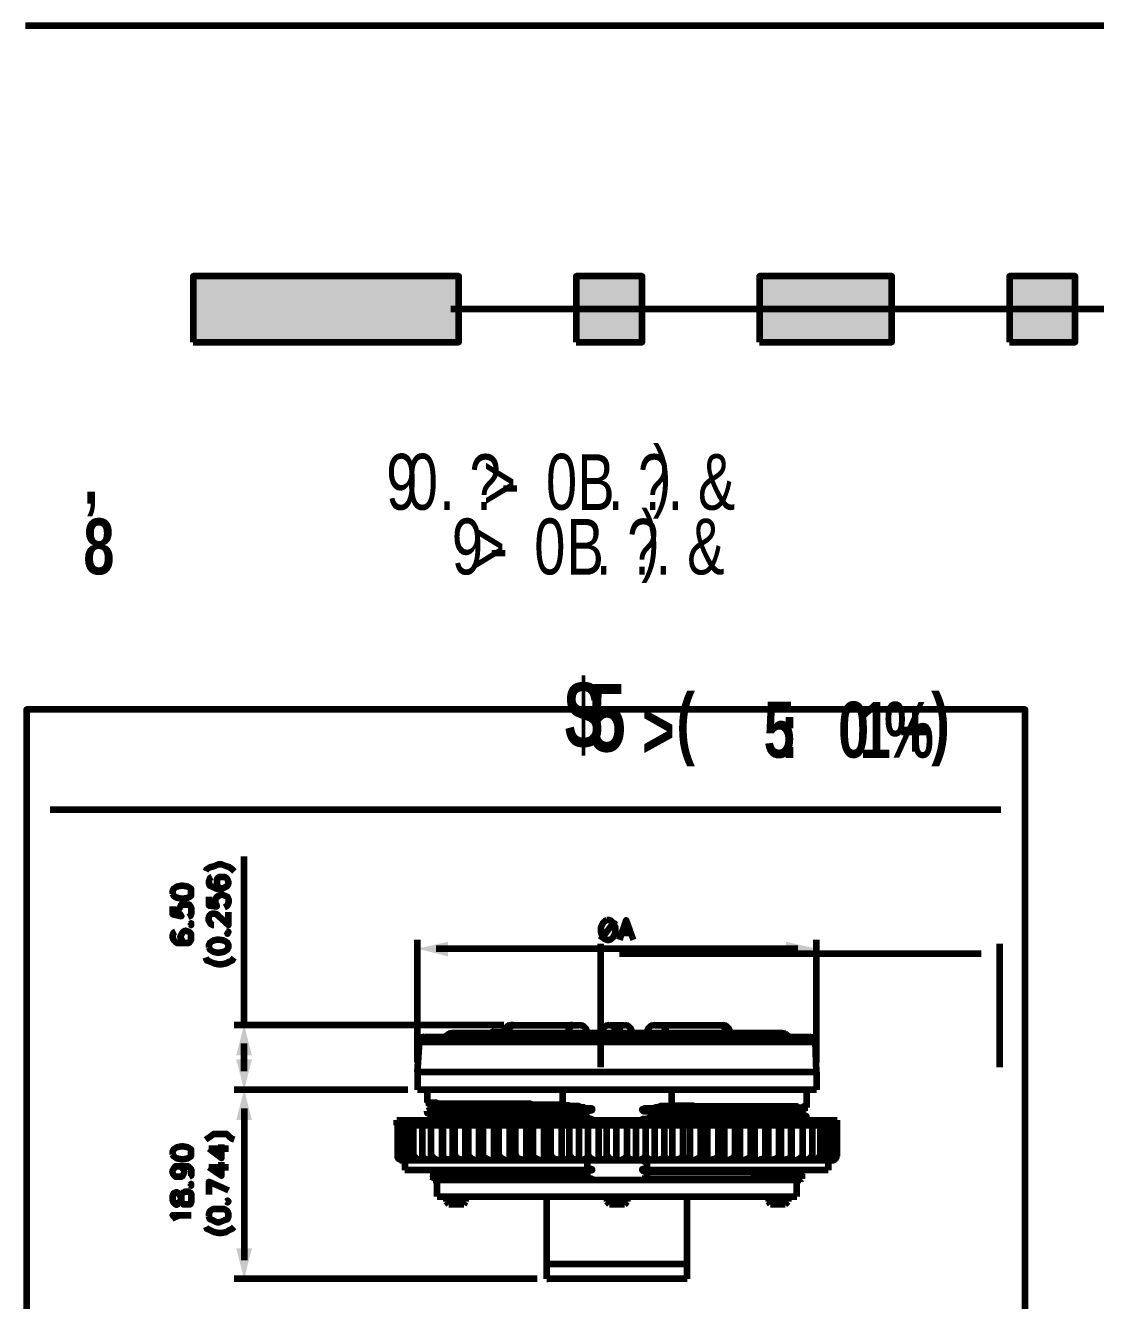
# Model space of a CAD drawing. Header units: inches. Extents: x 19 to 378, y -1 to 556.
# Drawn here: x 18.9 to 140.2, y 345.5 to 490.1 of the extents above; entities that cross this region are included whole.
import ezdxf

# ---------------------------------------------------------------- set-up
doc = ezdxf.new("R2010")
doc.units = ezdxf.units.IN
for name, color, linetype, lineweight in [('H', 7, 'CONTINUOUS', 100), ('P', 250, 'CONTINUOUS', 100), ('Text', 250, 'CONTINUOUS', 100)]:
    doc.layers.add(name, color=color, linetype=linetype, lineweight=lineweight)
doc.styles.get("Standard").update_dxf_attribs({"font": 'txt', "width": 0.75})

msp = doc.modelspace()

# ---------------------------------------------------------------- hatches: boundary and pattern name
at = {"layer": 'H', "linetype": 'CONTINUOUS'}
for points in [[(37.89, 454.22), (68, 454.22), (68, 461.67), (37.89, 461.67)], [(81.33, 454.22), (88.78, 454.22), (88.78, 461.67), (81.33, 461.67)], [(102.11, 454.22), (117.11, 454.22), (117.11, 461.67), (102.11, 461.67)], [(130.44, 454.22), (137.89, 454.22), (137.89, 461.67), (130.44, 461.67)], [(66.78, 384.56), (66.78, 386.22), (63.33, 385.44)], [(105.11, 386.22), (105.11, 384.56), (108.56, 385.44)], [(42.78, 373.33), (44.56, 373.33), (43.67, 376.78)], [(44.56, 372.89), (42.78, 372.89), (43.67, 369.44)], [(42.78, 366), (44.56, 366), (43.67, 369.44)], [(44.56, 351.44), (42.78, 351.44), (43.67, 348)]]:
    msp.add_hatch(color=0, dxfattribs=at).paths.add_polyline_path(points)

# ---------------------------------------------------------------- linework, layer by layer
at = {"layer": 'P', "color": 0, "linetype": 'CONTINUOUS'}
for points in [[(18.89, 490.11), (378, 490.11)], [(37.89, 454.22), (68, 454.22), (68, 461.67), (37.89, 461.67), (37.89, 454.22)], [(81.33, 454.22), (88.78, 454.22), (88.78, 461.67), (81.33, 461.67), (81.33, 454.22)], [(102.11, 454.22), (117.11, 454.22), (117.11, 461.67), (102.11, 461.67), (102.11, 454.22)], [(130.44, 454.22), (137.89, 454.22), (137.89, 461.67), (130.44, 461.67), (130.44, 454.22)], [(67.11, 458), (256.22, 458)], [(19, 244.44), (132.22, 244.44), (132.22, 412.56), (19, 412.56), (19, 244.44)], [(21.67, 401.22), (129.44, 401.22)], [(39.33, 394.22), (39.44, 394.44), (39.78, 394.67), (40.22, 394.78), (40.78, 395), (41.11, 395), (41.67, 394.78), (42, 394.67), (42.33, 394.44), (42.56, 394.22)], [(43.67, 376.78), (43.67, 395.89)], [(40, 393.56), (39.78, 393.44), (39.67, 393.11), (39.67, 392.89), (39.78, 392.56), (40.11, 392.44), (40.56, 392.22), (41.11, 392.22), (41.56, 392.44), (41.78, 392.56), (41.89, 392.89), (41.89, 393), (41.78, 393.33), (41.56, 393.56), (41.22, 393.56), (41.11, 393.56), (40.78, 393.56), (40.56, 393.33), (40.56, 393), (40.56, 392.89), (40.56, 392.56), (40.78, 392.44), (41.11, 392.22)], [(35.56, 391.67), (35.67, 391.44), (36, 391.22), (36.56, 391.11), (36.78, 391.11), (37.33, 391.22), (37.67, 391.44), (37.67, 391.67), (37.67, 391.89), (37.67, 392.22), (37.33, 392.44), (36.78, 392.56), (36.56, 392.56), (36, 392.44), (35.67, 392.22), (35.56, 391.89), (35.56, 391.67)], [(35.56, 390.22), (35.56, 389.33), (36.56, 389.11), (36.44, 389.33), (36.22, 389.56), (36.22, 389.89), (36.44, 390.11), (36.56, 390.44), (36.89, 390.44), (37.11, 390.44), (37.44, 390.44), (37.67, 390.11), (37.67, 389.89), (37.67, 389.56), (37.67, 389.33), (37.56, 389.11), (37.33, 389)], [(39.67, 391.33), (39.67, 390.33), (40.56, 390.22), (40.56, 390.33), (40.44, 390.67), (40.44, 391), (40.56, 391.33), (40.78, 391.44), (41.11, 391.56), (41.22, 391.56), (41.56, 391.44), (41.78, 391.33), (41.89, 391), (41.89, 390.67), (41.78, 390.33), (41.67, 390.22), (41.44, 390.11)], [(40.22, 388.11), (40.11, 388.11), (39.89, 388.22), (39.78, 388.44), (39.67, 388.56), (39.67, 389), (39.78, 389.22), (39.89, 389.33), (40.11, 389.44), (40.33, 389.44), (40.56, 389.33), (40.78, 389.11), (41.89, 388.11), (41.89, 389.56)], [(35.89, 387.33), (35.67, 387.22), (35.56, 386.89), (35.56, 386.78), (35.67, 386.44), (36, 386.11), (36.56, 386.11), (37, 386.11), (37.44, 386.11), (37.67, 386.44), (37.67, 386.78), (37.67, 386.78), (37.67, 387.11), (37.44, 387.33), (37.11, 387.44), (37, 387.44), (36.78, 387.33), (36.56, 387.11), (36.44, 386.78), (36.44, 386.78), (36.56, 386.44), (36.78, 386.11), (37, 386.11)], [(37.56, 388.22), (37.67, 388.11), (37.67, 388.22), (37.67, 388.33), (37.56, 388.22)], [(84.78, 388.67), (84.56, 388.56), (84.33, 388.33), (84.22, 388.11), (84.11, 387.89), (84.11, 387.33), (84.22, 387), (84.33, 386.78), (84.56, 386.56), (84.78, 386.44), (85.11, 386.44), (85.33, 386.56), (85.56, 386.78), (85.67, 387), (85.78, 387.33), (85.78, 387.89), (85.67, 388.11), (85.56, 388.33), (85.33, 388.56), (85.11, 388.67), (84.78, 388.67)], [(84.11, 386.44), (85.78, 388.67)], [(86.22, 386.44), (87, 388.67), (87.78, 386.44)], [(39.67, 385.56), (39.78, 385.33), (40.11, 385.11), (40.56, 385), (40.89, 385), (41.44, 385.11), (41.78, 385.33), (41.89, 385.56), (41.89, 385.89), (41.78, 386.11), (41.44, 386.33), (40.89, 386.44), (40.56, 386.44), (40.11, 386.33), (39.78, 386.11), (39.67, 385.89), (39.67, 385.56)], [(41.67, 387.33), (41.78, 387.11), (41.89, 387.33), (41.78, 387.33), (41.67, 387.33)], [(63.33, 372.56), (63.33, 386.44)], [(84.11, 372), (84.11, 386)], [(86.44, 387.22), (87.44, 387.22)], [(108.56, 372.56), (108.56, 386.44)], [(129.33, 372), (129.33, 386)], [(65.44, 385.44), (106.44, 385.44)], [(86.22, 384.89), (127.22, 384.89)], [(108.56, 385.44), (108.67, 385.44)], [(39.33, 384.44), (39.44, 384.11), (39.78, 384), (40.22, 383.78), (40.78, 383.67), (41.11, 383.67), (41.67, 383.78), (42, 384), (42.33, 384.11), (42.56, 384.44)], [(73.11, 376.78), (42.56, 376.78)], [(43.67, 376.78), (43.67, 376.78)], [(67.44, 375.89), (66.89, 375.78), (66.44, 375.44)], [(67.44, 375.89), (104.44, 375.89)], [(71.78, 376), (71.67, 375.89), (71.67, 375.89)], [(71.78, 376), (73.11, 376)], [(71.89, 376), (71.78, 376), (71.78, 375.89)], [(71.78, 375.89), (71.89, 375.89)], [(71.78, 375.89), (71.78, 375.89)], [(73.89, 376.78), (73.56, 376.67), (73.22, 376.33), (73.11, 375.89)], [(73.11, 375.89), (73.11, 375.89)], [(73.11, 375.89), (82.56, 375.89)], [(73.78, 376.44), (73.78, 376.44), (73.67, 376.44), (73.67, 376.11), (73.67, 376.11), (73.67, 375.89)], [(73.67, 375.89), (73.67, 375.89)], [(74.22, 376.78), (74, 376.78), (74, 376.78), (73.89, 376.78), (73.89, 376.67), (73.89, 376.67), (73.89, 376.56), (73.78, 376.56), (73.78, 376.44)], [(73.78, 376.44), (73.89, 376.44)], [(73.89, 376.78), (81.67, 376.78)], [(74.22, 376.78), (74.22, 376.78)], [(80.89, 376.78), (80.78, 376.78), (80.78, 376.78), (80.67, 376.78), (80.67, 376.67), (80.56, 376.67), (80.56, 376.44), (80.56, 376.44), (80.56, 376.33), (80.44, 376.33), (80.44, 376)], [(80.44, 376), (80.56, 376)], [(80.44, 376), (80.44, 375.89)], [(80.44, 375.89), (80.44, 375.89)], [(82.56, 375.89), (82.44, 376.33), (82.11, 376.67), (81.67, 376.78)], [(82.56, 375.89), (82.56, 375.89)], [(85.11, 376.78), (84.67, 376.67), (84.33, 376.33), (84.22, 375.89)], [(84.22, 375.89), (84.22, 375.89)], [(84.22, 375.89), (87.67, 375.89)], [(85.11, 376.78), (86.78, 376.78)], [(85.67, 376.78), (85.67, 375.89)], [(86.22, 376.78), (86.22, 375.89)], [(87.67, 375.89), (87.56, 376.33), (87.22, 376.67), (86.78, 376.78)], [(87.67, 375.89), (87.67, 375.89)], [(90.22, 376.78), (89.78, 376.67), (89.44, 376.33), (89.33, 375.89)], [(89.33, 375.89), (89.33, 375.89)], [(89.33, 375.89), (98.78, 375.89)], [(90.22, 376.78), (97.89, 376.78)], [(91, 376.78), (91.11, 376.78), (91.11, 376.78), (91.22, 376.78), (91.22, 376.67), (91.33, 376.67), (91.33, 376.56), (91.33, 376.56), (91.33, 376.44), (91.44, 376.33), (91.44, 376)], [(91.44, 376), (91.56, 376)], [(91.44, 376), (91.44, 375.89)], [(91.44, 375.89), (91.44, 375.89)], [(97.67, 376.78), (97.89, 376.78), (97.89, 376.78), (97.89, 376.78), (97.89, 376.67), (98, 376.67), (98, 376.56), (98.11, 376.56), (98.11, 376.44)], [(98.78, 375.89), (98.67, 376.33), (98.33, 376.67), (97.89, 376.78)], [(98.11, 376.44), (98.22, 376.44)], [(98.11, 376.44), (98.11, 376.44), (98.22, 376.44), (98.22, 376.11), (98.22, 376.11), (98.22, 375.89)], [(98.22, 375.89), (98.22, 375.89)], [(98.78, 375.89), (98.78, 375.89)], [(105.44, 375.44), (105, 375.78), (104.44, 375.89)], [(43.67, 371.56), (43.67, 374.67)], [(63.33, 371.44), (63.56, 374.89)], [(64.11, 375.44), (63.67, 375.33), (63.56, 374.89)], [(63.56, 374.89), (108.44, 374.89)], [(64.11, 375.44), (107.78, 375.44)], [(108.44, 374.89), (108.22, 375.33), (107.78, 375.44)], [(108.56, 371.44), (108.44, 374.89)], [(63.33, 371.44), (63.33, 369.44)], [(108.56, 371.44), (63.33, 371.44)], [(63.33, 371.44), (63.33, 371.44)], [(108.56, 371.44), (108.56, 369.44)], [(108.56, 371.44), (108.67, 371.44)], [(62.22, 369.44), (42.56, 369.44)], [(62.22, 369.44), (42.56, 369.44)], [(108.56, 369.44), (63.33, 369.44)], [(63.33, 369.44), (63.33, 369.44)], [(63.33, 369.44), (63.33, 369.44)], [(64.44, 369.44), (64.44, 368)], [(79.78, 369.44), (79.78, 367.78)], [(92.11, 369.44), (92.11, 367.67)], [(107.44, 369.44), (107.44, 367.44)], [(43.67, 367.33), (43.67, 350.11)], [(64.44, 368), (64.56, 368)], [(64.44, 368), (65, 367.67), (65.11, 367.56), (65.11, 367.56), (65.11, 367.56), (65.11, 367.44), (65.11, 367.33), (65.11, 367.33), (65, 367.33)], [(64.44, 368), (64.56, 368), (64.56, 367.89), (64.78, 367.89), (64.78, 368), (65.44, 368), (65.44, 367.89), (68.56, 367.89), (68.67, 367.89), (73.89, 367.89)], [(65, 367.33), (64.44, 367)], [(65, 367.67), (65.11, 367.67), (65.11, 367.56), (67.89, 367.56), (67.89, 367.56), (71.33, 367.56)], [(65, 367.33), (65, 367.22), (65.11, 367.22), (65.22, 367.33), (65.67, 367.33), (65.67, 367.22), (68.22, 367.22), (68.22, 367.11), (74.78, 367.11), (74.89, 367)], [(71.33, 367.56), (74.11, 367.56), (74.11, 367.44), (74.56, 367.44)], [(73.89, 367.89), (73.89, 367.89)], [(73.89, 367.89), (76.11, 367.89), (76.11, 367.78), (79.78, 367.78)], [(74.56, 367.44), (74.56, 367.44)], [(74.56, 367.44), (81.33, 367.44)], [(82.33, 367.44), (81.67, 367.44), (81.67, 367.56), (81.11, 367.56), (81.11, 367.56), (80.56, 367.56), (80.56, 367.67), (80, 367.67), (80, 367.78), (79.78, 367.78)], [(81.33, 367.44), (82.33, 367.44)], [(82.56, 367.33), (82.33, 367.33), (82.33, 367.44)], [(82.78, 367.33), (82.78, 367.33), (82.56, 367.33)], [(82.56, 367.33), (82.56, 367.33)], [(83, 367.11), (83.11, 367.11), (83.11, 367.33), (82.78, 367.33)], [(82.78, 367.33), (82.89, 367.33)], [(88.89, 367.22), (88.78, 367.22), (88.78, 367.11), (88.89, 367.11), (88.89, 367), (89.11, 367)], [(89.22, 367.33), (89, 367.33), (89, 367.22), (88.89, 367.22)], [(88.89, 367.22), (89, 367.22)], [(89.56, 367.33), (89.33, 367.33), (89.33, 367.33), (89.22, 367.33)], [(89.22, 367.33), (89.33, 367.33)], [(92.11, 367.67), (92, 367.67), (91.89, 367.56), (91.44, 367.56), (91.44, 367.56), (90.78, 367.56), (90.78, 367.44), (90.22, 367.44), (90.22, 367.33), (89.56, 367.33)], [(89.56, 367.33), (91.89, 367.33), (91.89, 367.33), (99.44, 367.33)], [(92.11, 367.67), (94.56, 367.67), (94.56, 367.56), (98.22, 367.56)], [(98.22, 367.56), (98.33, 367.56)], [(98.22, 367.56), (102.22, 367.56), (102.22, 367.56), (105, 367.56)], [(99.44, 367.33), (99.56, 367.33)], [(99.44, 367.33), (99.89, 367.33), (99.89, 367.22), (105.78, 367.22), (105.78, 367.11), (106.89, 367.11)], [(105, 367.56), (105.11, 367.56)], [(105, 367.56), (106.33, 367.56), (106.33, 367.44), (107.11, 367.44), (107.11, 367.56), (107.33, 367.56), (107.44, 367.44)], [(106.89, 367.11), (107.44, 367.44)], [(107.44, 367.44), (107.56, 367.44)], [(61, 365.44), (61, 366)], [(61, 366), (110.89, 366)], [(64.44, 366.89), (64.44, 367)], [(64.56, 366.89), (64.44, 366.89), (64.44, 367)], [(64.44, 366.89), (64.56, 366.89)], [(64.44, 366.89), (64.56, 366.89)], [(64.44, 366.89), (65, 366.44)], [(64.44, 366.89), (64.44, 366.78), (64.89, 366.78), (65, 366.89), (65.33, 366.89), (65.33, 366.78), (68, 366.78), (68, 366.78), (73.89, 366.78)], [(69.67, 366.78), (65.89, 366.78), (65.89, 366.89), (64.67, 366.89), (64.67, 366.78), (64.56, 366.78), (64.56, 366.89)], [(64.56, 366.89), (64.56, 366.89)], [(65, 366.11), (64.78, 366)], [(65, 366.44), (65.11, 366.44), (65.11, 366.44), (65.11, 366.44), (65.11, 366.22), (65.11, 366.22), (65.11, 366.11), (65, 366.11)], [(65, 366.44), (67.11, 366.44), (67.22, 366.44), (72.78, 366.44), (72.78, 366.33), (75.67, 366.33)], [(65, 366.11), (65, 366.11), (67.67, 366.11), (67.67, 366), (68.67, 366)], [(68.67, 366), (68.78, 366)], [(68.67, 366), (69.11, 366)], [(79.78, 366.78), (72.33, 366.78), (72.33, 366.78), (69.67, 366.78)], [(73.89, 366.78), (73.89, 366.78)], [(73.89, 366.78), (74.56, 366.78), (74.56, 366.67), (79.78, 366.67)], [(74.89, 367), (75, 367)], [(74.89, 367), (82.33, 367)], [(75.67, 366.33), (81.11, 366.33), (81.11, 366.22), (82.33, 366.22)], [(79.78, 366.78), (80.22, 366.78), (80.22, 366.78), (80.78, 366.78), (80.78, 366.89), (81.44, 366.89), (81.44, 367), (82.22, 367), (82.22, 367), (82.33, 367)], [(79.78, 366.78), (79.78, 366.67)], [(82.33, 366.22), (82.22, 366.22), (82.22, 366.33), (81.56, 366.33), (81.56, 366.44), (81, 366.44), (81, 366.44), (80.44, 366.44), (80.44, 366.56), (79.89, 366.56), (79.89, 366.67), (79.78, 366.67)], [(82.33, 367), (82.67, 367)], [(82.56, 366.22), (82.33, 366.22)], [(82.89, 366.11), (82.78, 366.11), (82.78, 366.22), (82.56, 366.22)], [(82.56, 366.22), (82.67, 366.22)], [(82.67, 367), (82.78, 367), (82.78, 367.11), (83, 367.11)], [(82.67, 367), (82.78, 367)], [(83, 366), (83.11, 366), (83.11, 366.11), (83, 366.11), (83, 366.11), (82.89, 366.11)], [(82.89, 366.11), (83, 366.11)], [(83, 367.11), (83.11, 367.11)], [(88.89, 366.11), (88.78, 366.11), (88.78, 366)], [(89.22, 366.11), (89, 366.11), (89, 366.11), (88.89, 366.11)], [(88.89, 366.11), (89, 366.11)], [(89.11, 367), (89.11, 367)], [(89.11, 367), (89.22, 367), (89.22, 367), (89.44, 367)], [(89.56, 366.22), (89.44, 366.22), (89.44, 366.11), (89.22, 366.11)], [(89.22, 366.11), (89.33, 366.11)], [(89.44, 367), (89.56, 367)], [(89.44, 367), (89.56, 367)], [(89.56, 367), (89.78, 367), (89.89, 366.89), (90.44, 366.89), (90.56, 366.78), (91.11, 366.78), (91.11, 366.78), (91.56, 366.78), (91.56, 366.67), (92, 366.67), (92, 366.56), (92.11, 366.56)], [(89.56, 367), (92.67, 367), (92.67, 366.89), (100.22, 366.89)], [(92.11, 366.56), (92.11, 366.44), (91.56, 366.44), (91.56, 366.44), (91, 366.44), (91, 366.33), (90.22, 366.33), (90.22, 366.22), (89.56, 366.22)], [(89.56, 366.22), (90.22, 366.22), (90.33, 366.11), (98.56, 366.11), (98.67, 366.11), (101.33, 366.11)], [(92.11, 366.56), (92.22, 366.56)], [(92.11, 366.56), (92.89, 366.56), (92.89, 366.44), (100.89, 366.44), (101, 366.44), (102.22, 366.44)], [(98, 366.56), (92.11, 366.56)], [(107.44, 366.33), (107.44, 366.44), (106.78, 366.44), (106.78, 366.33), (106.78, 366.33), (106.78, 366.44), (106, 366.44), (105.89, 366.44), (105.33, 366.44), (105.33, 366.44), (104.56, 366.44), (104.56, 366.44), (98.89, 366.44), (98.78, 366.56), (98, 366.56)], [(98, 366.56), (98.11, 366.56)], [(100.22, 366.89), (100.44, 366.89), (100.56, 366.78), (105.78, 366.78), (105.78, 366.78), (106.89, 366.78)], [(101.33, 366.11), (101.44, 366.11)], [(101.33, 366.11), (104.56, 366.11), (104.67, 366), (105.78, 366)], [(102.22, 366.44), (106.22, 366.44), (106.22, 366.33), (107.11, 366.33), (107.22, 366.44), (107.33, 366.44), (107.33, 366.33), (107.44, 366.33)], [(107.44, 366.33), (106.89, 366.78), (106.78, 366.78), (106.78, 366.89), (106.78, 366.89), (106.78, 367), (106.78, 367), (106.89, 367), (106.89, 367.11)], [(107, 366), (107.44, 366.33)], [(107.44, 366.33), (107.56, 366.33)], [(107.44, 366.33), (107.56, 366.33)], [(107.44, 366.33), (107.56, 366.33)], [(107.44, 366.33), (107.56, 366.33)], [(110.89, 361.89), (110.89, 366)], [(39.33, 363.78), (39.44, 363.89), (39.78, 364.11), (40.22, 364.44), (40.78, 364.44), (41.11, 364.44), (41.67, 364.44), (42, 364.11), (42.33, 363.89), (42.56, 363.78)], [(61, 365.44), (110.89, 365.44)], [(61.11, 361.89), (61.11, 365.44)], [(61.22, 361.89), (61.22, 365.44)], [(61.67, 361.89), (61.67, 365.44)], [(62.22, 361.89), (62.22, 365.44)], [(62.89, 361.89), (62.89, 365.44)], [(63.89, 361.89), (63.89, 365.44)], [(64.89, 361.89), (64.89, 365.44)], [(66.11, 361.44), (66.11, 365.44)], [(66.22, 361.89), (66.22, 365.44)], [(67.33, 361.44), (67.33, 365.44)], [(67.56, 361.89), (67.56, 365.44)], [(68.78, 361.44), (68.78, 365.44)], [(69.11, 361.89), (69.11, 365.44)], [(70.33, 361.44), (70.33, 365.44)], [(70.78, 361.89), (70.78, 365.44)], [(72, 361.44), (72, 365.44)], [(72.56, 361.89), (72.56, 365.44)], [(73.78, 361.44), (73.78, 365.44)], [(74.44, 361.89), (74.44, 365.44)], [(75.67, 361.44), (75.67, 365.44)], [(76.44, 361.89), (76.44, 365.44)], [(77.67, 361.44), (77.67, 365.44)], [(78.44, 361.89), (78.44, 365.44)], [(79.67, 361.44), (79.67, 365.44)], [(80.56, 361.89), (80.56, 365.44)], [(81.67, 361.44), (81.67, 365.44)], [(82.67, 361.89), (82.67, 365.44)], [(83.89, 361.44), (83.89, 365.44)], [(84.78, 361.89), (84.78, 365.44)], [(85.89, 361.44), (85.89, 365.44)], [(87.11, 361.89), (87.11, 365.44)], [(88.11, 361.44), (88.11, 365.44)], [(89.22, 361.89), (89.22, 365.44)], [(90.22, 361.44), (90.22, 365.44)], [(91.33, 361.89), (91.33, 365.44)], [(92.22, 361.44), (92.22, 365.44)], [(93.44, 361.89), (93.44, 365.44)], [(94.22, 361.44), (94.22, 365.44)], [(95.44, 361.89), (95.44, 365.44)], [(96.22, 361.44), (96.22, 365.44)], [(97.44, 361.89), (97.44, 365.44)], [(98.11, 361.44), (98.11, 365.44)], [(99.33, 361.89), (99.33, 365.44)], [(99.89, 361.44), (99.89, 365.44)], [(101.11, 361.89), (101.11, 365.44)], [(101.56, 361.44), (101.56, 365.44)], [(102.78, 361.89), (102.78, 365.44)], [(103.11, 361.44), (103.11, 365.44)], [(104.33, 361.89), (104.33, 365.44)], [(104.56, 361.44), (104.56, 365.44)], [(105.67, 361.89), (105.67, 365.44)], [(105.78, 361.44), (105.78, 365.44)], [(107, 361.89), (107, 365.44)], [(108.11, 361.89), (108.11, 365.44)], [(109, 361.89), (109, 365.44)], [(109.67, 361.89), (109.67, 365.44)], [(110.22, 361.89), (110.22, 365.44)], [(110.67, 361.89), (110.67, 365.44)], [(35.56, 362.11), (35.67, 361.89), (36, 361.67), (36.56, 361.56), (36.78, 361.56), (37.33, 361.67), (37.67, 361.89), (37.67, 362.11), (37.67, 362.44), (37.67, 362.67), (37.33, 362.89), (36.78, 363), (36.56, 363), (36, 362.89), (35.67, 362.67), (35.56, 362.44), (35.56, 362.11)], [(39.67, 362.78), (41.11, 361.67), (41.11, 363.22)], [(39.67, 362.78), (41.89, 362.78)], [(61.11, 361.78), (61.11, 361.89)], [(61.11, 361.89), (61.11, 361.78), (61.11, 361.78), (61.11, 361.67), (61.22, 361.67), (61.22, 361.56), (61.33, 361.56), (61.33, 361.56)], [(61.33, 361.44), (61.33, 361.56), (61.33, 361.56), (61.33, 361.56), (61.22, 361.56), (61.22, 361.67), (61.11, 361.67), (61.11, 361.78), (61.11, 361.78)], [(61.11, 361.78), (61.11, 361.78)], [(61.44, 361.44), (61.44, 361.56), (61.33, 361.56), (61.33, 361.67), (61.33, 361.67), (61.33, 361.78), (61.22, 361.78), (61.22, 361.89)], [(61.22, 361.89), (61.22, 361.78), (61.33, 361.78), (61.33, 361.67), (61.44, 361.67), (61.44, 361.56), (61.56, 361.56), (61.56, 361.56), (61.67, 361.56), (61.67, 361.44)], [(61.33, 361.56), (61.33, 361.56)], [(61.33, 361.56), (61.33, 361.56), (61.33, 361.44)], [(61.33, 361.44), (110.56, 361.44)], [(61.89, 361.44), (61.89, 361.56), (61.78, 361.56), (61.78, 361.56), (61.67, 361.56), (61.67, 361.78), (61.67, 361.78), (61.67, 361.89)], [(61.67, 361.89), (61.67, 361.78), (61.67, 361.78), (61.67, 361.67), (61.89, 361.67), (61.89, 361.56), (61.89, 361.56), (61.89, 361.56), (62, 361.56), (62, 361.44)], [(61.89, 361.44), (61.89, 360.33)], [(62.33, 361.44), (62.33, 361.56), (62.22, 361.56), (62.22, 361.67), (62.22, 361.67), (62.22, 361.89)], [(62.22, 361.89), (62.22, 361.78), (62.22, 361.78), (62.22, 361.67), (62.44, 361.67), (62.44, 361.56), (62.56, 361.56), (62.56, 361.56), (62.67, 361.56), (62.67, 361.44)], [(63.11, 361.44), (63.11, 361.56), (63, 361.56), (63, 361.67), (62.89, 361.67), (62.89, 361.89)], [(62.89, 361.89), (62.89, 361.78), (63.11, 361.78), (63.11, 361.67), (63.11, 361.67), (63.11, 361.56), (63.33, 361.56), (63.33, 361.56), (63.44, 361.56), (63.44, 361.44)], [(63.89, 361.44), (63.89, 361.89)], [(63.89, 361.89), (63.89, 361.78), (63.89, 361.78), (63.89, 361.67), (64.11, 361.67), (64.11, 361.56), (64.22, 361.56), (64.22, 361.56), (64.33, 361.56), (64.33, 361.44)], [(64.89, 361.44), (64.89, 361.89)], [(64.89, 361.89), (65, 361.89), (65, 361.78), (65.11, 361.78), (65.11, 361.67), (65.22, 361.67), (65.22, 361.56), (65.33, 361.56), (65.33, 361.56), (65.44, 361.56), (65.44, 361.44)], [(66.11, 361.44), (66.11, 361.56), (66.22, 361.56), (66.22, 361.89), (66.22, 361.78), (66.33, 361.78), (66.33, 361.67)], [(66.33, 361.67), (66.44, 361.67)], [(66.33, 361.67), (66.44, 361.67), (66.56, 361.56), (66.56, 361.56), (66.56, 361.56), (66.78, 361.56), (66.78, 361.44)], [(67.44, 361.44), (67.44, 361.56), (67.56, 361.56), (67.56, 361.89)], [(67.56, 361.89), (67.67, 361.89), (67.67, 361.78), (67.67, 361.78), (67.67, 361.67), (67.89, 361.67), (67.89, 361.56), (68, 361.56), (68, 361.56), (68.22, 361.56), (68.22, 361.44)], [(69, 361.44), (69, 361.56), (69.11, 361.56), (69.11, 361.89), (69.11, 361.89), (69.11, 361.78), (69.33, 361.78), (69.33, 361.67)], [(69.33, 361.67), (69.33, 361.67)], [(69.33, 361.67), (69.33, 361.67), (69.33, 361.56), (69.56, 361.56), (69.56, 361.56), (69.67, 361.56), (69.67, 361.44)], [(70.56, 361.44), (70.56, 361.56), (70.67, 361.56), (70.67, 361.67), (70.78, 361.67), (70.78, 361.89), (70.78, 361.89), (70.78, 361.78), (70.89, 361.78), (70.89, 361.67), (71, 361.67)], [(71, 361.67), (71.11, 361.67)], [(71, 361.67), (71.11, 361.67), (71.11, 361.56), (71.22, 361.56), (71.22, 361.56), (71.33, 361.56), (71.33, 361.44)], [(72.22, 361.44), (72.22, 361.56), (72.33, 361.56), (72.33, 361.56), (72.44, 361.56), (72.44, 361.67), (72.56, 361.67), (72.56, 361.89), (72.56, 361.89)], [(72.56, 361.89), (72.56, 361.78), (72.78, 361.78), (72.78, 361.67), (72.89, 361.67), (72.89, 361.56), (73, 361.56), (73.11, 361.56), (73.11, 361.56), (73.11, 361.44)], [(74.11, 361.44), (74.11, 361.56), (74.22, 361.56), (74.22, 361.56), (74.22, 361.56), (74.22, 361.67), (74.33, 361.67), (74.33, 361.78), (74.44, 361.78), (74.44, 361.89)], [(74.44, 361.89), (74.56, 361.89), (74.56, 361.78), (74.56, 361.78), (74.56, 361.67), (74.78, 361.67), (74.78, 361.56), (74.89, 361.56), (74.89, 361.56), (75.11, 361.56), (75.11, 361.44)], [(76, 361.44), (76.11, 361.44), (76.11, 361.56), (76.22, 361.56), (76.22, 361.56), (76.22, 361.56), (76.22, 361.78), (76.33, 361.78), (76.44, 361.89), (76.44, 361.78), (76.56, 361.78), (76.56, 361.67)], [(76.56, 361.67), (76.67, 361.67)], [(76.56, 361.67), (76.78, 361.67), (76.78, 361.56), (76.89, 361.56), (76.89, 361.56), (77, 361.56), (77, 361.44)], [(78, 361.44), (78, 361.56), (78.22, 361.56), (78.22, 361.56), (78.22, 361.56), (78.22, 361.67), (78.33, 361.67), (78.33, 361.78), (78.44, 361.78), (78.44, 361.89), (78.56, 361.89), (78.56, 361.78), (78.56, 361.78), (78.67, 361.67)], [(78.67, 361.67), (78.78, 361.67)], [(78.67, 361.67), (78.78, 361.67), (78.78, 361.56), (78.89, 361.56), (78.89, 361.56), (79.11, 361.56), (79.11, 361.44)], [(80.11, 361.44), (80.11, 361.56), (80.22, 361.56), (80.22, 361.56), (80.33, 361.56), (80.33, 361.67), (80.44, 361.67), (80.44, 361.78), (80.56, 361.78), (80.56, 361.89), (80.56, 361.89)], [(80.56, 361.89), (80.56, 361.78), (80.78, 361.78), (80.78, 361.67), (80.78, 361.67), (80.78, 361.56), (81, 361.56), (81, 361.56), (81.11, 361.56), (81.11, 361.44)], [(82.22, 361.44), (82.22, 361.44), (82.22, 361.56), (82.33, 361.56), (82.33, 361.56), (82.44, 361.56), (82.44, 361.67), (82.56, 361.67), (82.56, 361.78), (82.67, 361.78), (82.67, 361.89), (82.78, 361.89), (82.78, 361.78), (82.78, 361.78), (82.78, 361.67), (82.89, 361.67)], [(82.56, 361.44), (82.56, 360.33)], [(82.56, 361.33), (82.78, 361.33), (82.78, 361.44), (82.78, 361.44)], [(82.78, 361.44), (82.89, 361.44)], [(82.78, 361.44), (83, 361.44)], [(82.89, 361.67), (83, 361.67)], [(82.89, 361.67), (83, 361.67), (83, 361.56), (83.11, 361.56), (83.11, 361.56), (83.22, 361.56), (83.22, 361.44)], [(84.33, 361.44), (84.33, 361.56), (84.56, 361.56), (84.56, 361.56), (84.56, 361.56), (84.56, 361.67), (84.78, 361.67), (84.78, 361.78), (84.78, 361.78), (84.78, 361.89)], [(84.78, 361.89), (84.89, 361.89), (84.89, 361.78), (85, 361.78), (85, 361.67), (85.11, 361.67), (85.11, 361.56), (85.33, 361.56), (85.33, 361.56), (85.33, 361.56), (85.33, 361.44)], [(86.56, 361.44), (86.56, 361.56), (86.67, 361.56), (86.67, 361.56), (86.78, 361.56), (86.78, 361.67), (86.89, 361.67), (86.89, 361.78), (87, 361.78), (87, 361.89), (87.11, 361.89)], [(87.11, 361.89), (87.11, 361.78), (87.11, 361.78), (87.22, 361.67), (87.33, 361.67), (87.33, 361.56), (87.33, 361.56), (87.44, 361.56), (87.56, 361.56), (87.56, 361.44)], [(88.67, 361.44), (88.67, 361.56), (88.78, 361.56), (88.78, 361.56), (88.89, 361.56), (88.89, 361.67), (89.11, 361.67), (89.11, 361.78), (89.11, 361.78), (89.11, 361.89), (89.22, 361.89)], [(88.78, 361.44), (88.89, 361.44), (88.89, 361.33), (89, 361.33)], [(89.22, 361.89), (89.22, 361.78), (89.33, 361.78), (89.33, 361.67), (89.44, 361.67), (89.44, 361.56), (89.56, 361.56), (89.56, 361.56), (89.67, 361.56), (89.67, 361.44)], [(89.33, 361.44), (89.33, 360.33)], [(90.78, 361.44), (90.78, 361.56), (90.89, 361.56), (90.89, 361.56), (91.11, 361.56), (91.11, 361.67), (91.11, 361.67), (91.22, 361.78), (91.33, 361.78), (91.33, 361.89), (91.33, 361.89)], [(91.33, 361.89), (91.33, 361.78), (91.44, 361.78), (91.44, 361.67), (91.56, 361.67), (91.56, 361.56), (91.67, 361.56), (91.67, 361.56), (91.78, 361.56), (91.78, 361.44)], [(92.78, 361.44), (92.78, 361.56), (93, 361.56), (93, 361.56), (93.11, 361.56), (93.11, 361.67), (93.33, 361.67), (93.33, 361.78), (93.33, 361.78), (93.33, 361.89), (93.44, 361.89)], [(93.44, 361.89), (93.44, 361.78), (93.56, 361.78), (93.56, 361.67), (93.67, 361.67), (93.67, 361.56), (93.78, 361.56), (93.78, 361.56), (93.89, 361.56), (93.89, 361.44)], [(94.89, 361.44), (94.89, 361.56), (95.11, 361.56), (95.11, 361.56), (95.11, 361.56), (95.11, 361.67), (95.33, 361.67), (95.33, 361.78), (95.44, 361.78), (95.44, 361.89)], [(95.44, 361.89), (95.56, 361.89), (95.56, 361.78), (95.67, 361.78), (95.67, 361.67), (95.67, 361.67), (95.67, 361.56), (95.78, 361.56), (95.78, 361.56), (95.89, 361.56), (95.89, 361.44)], [(96.78, 361.44), (96.78, 361.56), (97, 361.56), (97, 361.56), (97.11, 361.56), (97.11, 361.67), (97.33, 361.67), (97.33, 361.78), (97.44, 361.78), (97.44, 361.89)], [(97.44, 361.89), (97.44, 361.78), (97.56, 361.78), (97.56, 361.67), (97.67, 361.67), (97.67, 361.56), (97.67, 361.56), (97.67, 361.56), (97.78, 361.56), (97.78, 361.44)], [(98.78, 361.44), (98.78, 361.56), (98.89, 361.56), (98.89, 361.56), (99.11, 361.56), (99.11, 361.67), (99.11, 361.67), (99.11, 361.78), (99.33, 361.78), (99.33, 361.89), (99.33, 361.89), (99.33, 361.67), (99.44, 361.67)], [(99.44, 361.67), (99.56, 361.67)], [(99.44, 361.67), (99.44, 361.56), (99.56, 361.56), (99.56, 361.56), (99.67, 361.56), (99.67, 361.44)], [(100.56, 361.44), (100.56, 361.56), (100.67, 361.56), (100.67, 361.56), (100.78, 361.56), (100.78, 361.67), (101, 361.67), (101, 361.78), (101.11, 361.78), (101.11, 361.89), (101.11, 361.78), (101.22, 361.78), (101.22, 361.67)], [(101.22, 361.67), (101.33, 361.67)], [(101.22, 361.67), (101.22, 361.56), (101.33, 361.56), (101.33, 361.44)], [(102.22, 361.44), (102.22, 361.56), (102.33, 361.56), (102.33, 361.56), (102.56, 361.56), (102.56, 361.67), (102.67, 361.67), (102.67, 361.78), (102.78, 361.78), (102.78, 361.89), (102.78, 361.89), (102.78, 361.67)], [(102.78, 361.67), (102.89, 361.67)], [(102.78, 361.67), (102.89, 361.67), (102.89, 361.44)], [(103.67, 361.44), (103.67, 361.56), (103.89, 361.56), (103.89, 361.56), (104, 361.56), (104, 361.67), (104.22, 361.67), (104.22, 361.78), (104.33, 361.78), (104.33, 361.89), (104.33, 361.67)], [(104.33, 361.67), (104.44, 361.67)], [(104.33, 361.67), (104.33, 361.56), (104.44, 361.56), (104.44, 361.44)], [(105.11, 361.44), (105.11, 361.56), (105.33, 361.56), (105.33, 361.56), (105.44, 361.56), (105.44, 361.67), (105.56, 361.67), (105.56, 361.78), (105.67, 361.78), (105.67, 361.89), (105.67, 361.67), (105.78, 361.67)], [(105.78, 361.67), (105.89, 361.67)], [(105.78, 361.67), (105.78, 361.44)], [(106.44, 361.44), (106.44, 361.56), (106.56, 361.56), (106.56, 361.56), (106.67, 361.56), (106.67, 361.67), (106.78, 361.67), (106.78, 361.78), (107, 361.78), (107, 361.89)], [(107, 361.89), (107, 361.44)], [(107.56, 361.44), (107.56, 361.56), (107.67, 361.56), (107.67, 361.56), (107.78, 361.56), (107.78, 361.67), (107.89, 361.67), (107.89, 361.78), (108, 361.78), (108, 361.89), (108.11, 361.89)], [(108.11, 361.89), (108.11, 361.78), (108, 361.78), (108, 361.44)], [(108.56, 361.44), (108.56, 361.56), (108.56, 361.56), (108.56, 361.56), (108.78, 361.56), (108.78, 361.67), (108.78, 361.67), (108.78, 361.78), (109, 361.78), (109, 361.89)], [(109, 361.89), (109, 361.67), (108.89, 361.67), (108.89, 361.44)], [(109.22, 361.44), (109.22, 361.56), (109.33, 361.56), (109.33, 361.56), (109.44, 361.56), (109.44, 361.67), (109.67, 361.67), (109.67, 361.78), (109.67, 361.78), (109.67, 361.89)], [(109.67, 361.89), (109.67, 361.67), (109.67, 361.67), (109.67, 361.56), (109.56, 361.56), (109.56, 361.44)], [(109.89, 361.44), (109.89, 361.56), (109.89, 361.56), (109.89, 361.56), (110, 361.56), (110, 361.67), (110.22, 361.67), (110.22, 361.78), (110.22, 361.78), (110.22, 361.89)], [(109.89, 361.44), (109.89, 360.33)], [(110.22, 361.89), (110.22, 361.67), (110.22, 361.67), (110.22, 361.56), (110.11, 361.56), (110.11, 361.44)], [(110.22, 361.44), (110.22, 361.56), (110.33, 361.56), (110.33, 361.56), (110.44, 361.56), (110.44, 361.67), (110.56, 361.67), (110.56, 361.78), (110.67, 361.78), (110.67, 361.89)], [(110.67, 361.89), (110.67, 361.78), (110.56, 361.78), (110.56, 361.67), (110.56, 361.67), (110.56, 361.56), (110.44, 361.56), (110.44, 361.44)], [(110.89, 361.89), (110.78, 361.89), (110.78, 361.78), (110.78, 361.78), (110.78, 361.67), (110.67, 361.67), (110.67, 361.56), (110.56, 361.56), (110.56, 361.56)], [(110.56, 361.44), (110.56, 361.56), (110.56, 361.56), (110.56, 361.56), (110.67, 361.56), (110.67, 361.67), (110.78, 361.67), (110.78, 361.78), (110.78, 361.78)], [(110.56, 361.56), (110.67, 361.56)], [(110.56, 361.56), (110.56, 361.44), (110.56, 361.44)], [(110.78, 361.78), (110.78, 361.89), (110.89, 361.89)], [(110.78, 361.78), (110.89, 361.78)], [(36.22, 360.78), (36.56, 360.78), (36.78, 360.44), (36.89, 360.22), (36.89, 360.11), (36.78, 359.78), (36.56, 359.56), (36.22, 359.56), (36.22, 359.56), (35.89, 359.56), (35.67, 359.78), (35.56, 360.11), (35.56, 360.22), (35.67, 360.44), (35.89, 360.78), (36.22, 360.78), (36.78, 360.78), (37.33, 360.78), (37.67, 360.44), (37.67, 360.22), (37.67, 360), (37.67, 359.67), (37.44, 359.56)], [(39.67, 360.67), (41.11, 359.67), (41.11, 361.22)], [(39.67, 360.67), (41.89, 360.67)], [(82.56, 360.33), (61.89, 360.33)], [(65.11, 360.33), (65.11, 359.67)], [(74.78, 360.33), (70.78, 360.33)], [(82.56, 360.22), (76.78, 360.22), (76.67, 360.33), (74.78, 360.33)], [(74.78, 360.33), (74.78, 360.33)], [(82.56, 361.33), (82.67, 361.33)], [(82.78, 360.56), (82.56, 360.56)], [(82.56, 360.22), (82.56, 359.44)], [(82.56, 360.22), (82.78, 360.22)], [(83.11, 360.44), (83.11, 360.44), (82.78, 360.44), (82.78, 360.56), (82.78, 360.56)], [(82.78, 360.56), (82.78, 360.56)], [(82.78, 360.22), (82.78, 360.33), (83.11, 360.33), (83.11, 360.44)], [(82.78, 360.22), (82.89, 360.22)], [(83.11, 360.44), (83.11, 360.44)], [(88.89, 360.44), (88.78, 360.44), (88.78, 360.33), (88.89, 360.33), (88.89, 360.22), (89.11, 360.22)], [(89.22, 360.44), (89, 360.44), (89, 360.44), (88.89, 360.44)], [(88.89, 360.44), (89, 360.44)], [(89, 361.33), (89.11, 361.33)], [(89, 361.33), (89.22, 361.33)], [(89.11, 360.22), (89.11, 360.22)], [(89.11, 360.22), (89.22, 360.22), (89.22, 360.11), (89.33, 360.11)], [(89.22, 361.33), (89.33, 361.33)], [(89.22, 361.33), (89.33, 361.33), (89.33, 361.33), (89.33, 361.33)], [(89.33, 360.44), (89.22, 360.44)], [(89.22, 360.44), (89.33, 360.44)], [(109.89, 360.33), (89.33, 360.33)], [(89.33, 360.11), (89.33, 359.33)], [(92.33, 360.11), (89.33, 360.11)], [(89.33, 360.11), (89.44, 360.11)], [(104.11, 360), (101.89, 360), (101.89, 360.11), (94.67, 360.11), (94.67, 360.11), (92.33, 360.11)], [(104.11, 360), (106.22, 360), (106.22, 359.89), (106.78, 359.89)], [(105.78, 360.33), (104.78, 360.33)], [(106.78, 360.22), (106.78, 360.33), (106.89, 360.33), (106.33, 360.33), (106.33, 360.22), (106.22, 360.22), (106.22, 360.33), (105.78, 360.33)], [(105.78, 360.33), (105.89, 360.33)], [(106.89, 359.89), (106.78, 359.89), (106.78, 360), (106.78, 360.11), (106.78, 360.11), (106.78, 360.22), (106.89, 360.22)], [(106.89, 360.33), (106.89, 360.22)], [(106.89, 360.22), (107, 360.22)], [(37.56, 358.67), (37.67, 358.56), (37.67, 358.67), (37.67, 358.78), (37.56, 358.67)], [(41.89, 358), (39.67, 359), (39.67, 357.56)], [(65.11, 359.67), (65.11, 359.67)], [(65.11, 359.67), (65.11, 359.56), (65.11, 359.56), (65.11, 359.44), (65.11, 359.44), (65.11, 359.33)], [(72.56, 359.56), (70.78, 359.56), (70.78, 359.56), (66.22, 359.56), (66.11, 359.67), (65.33, 359.67), (65.33, 359.56), (65.11, 359.56), (65.11, 359.67)], [(65.11, 359.33), (65.11, 359.33)], [(65.11, 359.33), (65.11, 359.33)], [(65.11, 359.22), (65.11, 359.33)], [(67.11, 359.33), (65.11, 359.33)], [(65.11, 359.33), (65.11, 359.33), (66.11, 359.33)], [(65.11, 359.22), (106.78, 359.22)], [(65.56, 357.33), (65.56, 359.22)], [(66.11, 359.33), (66.22, 359.33)], [(66.11, 359.33), (67.11, 359.33)], [(71.44, 359.22), (70.56, 359.22), (70.56, 359.33), (67.11, 359.33)], [(67.11, 359.33), (67.11, 359.33)], [(73.44, 359.22), (71.44, 359.22)], [(71.44, 359.22), (71.56, 359.22)], [(82.56, 359.44), (78.22, 359.44), (78.22, 359.56), (72.56, 359.56)], [(76.78, 359.22), (73.44, 359.22)], [(77.56, 359.22), (76.78, 359.22)], [(76.78, 359.22), (76.89, 359.22)], [(77.56, 359.22), (77.67, 359.22)], [(82.89, 359.33), (82.78, 359.33), (82.78, 359.44), (82.56, 359.44)], [(82.56, 359.44), (82.67, 359.44)], [(82.56, 359.44), (82.56, 359.44)], [(83, 359.22), (83.11, 359.22), (83.11, 359.33), (83, 359.33), (83, 359.33), (82.89, 359.33)], [(82.89, 359.33), (83, 359.33)], [(89.11, 359.33), (89.11, 359.33), (89.11, 359.33), (88.78, 359.33)], [(88.78, 359.33), (88.89, 359.33)], [(88.78, 359.33), (88.78, 359.22)], [(89.33, 359.33), (89.11, 359.33)], [(89.11, 359.33), (89.22, 359.33)], [(89.33, 359.33), (96.22, 359.33), (96.22, 359.33), (99.89, 359.33)], [(99.89, 359.33), (99.89, 359.33)], [(99.89, 359.33), (101.11, 359.33)], [(99.89, 359.22), (100, 359.22)], [(100, 359.22), (100.11, 359.22)], [(100, 359.22), (100.22, 359.22)], [(100.22, 359.22), (100.33, 359.22)], [(100.22, 359.22), (100.56, 359.22)], [(100.56, 359.22), (100.56, 359.22)], [(100.56, 359.22), (100.78, 359.22)], [(100.78, 359.22), (100.78, 359.22)], [(100.78, 359.22), (101, 359.22)], [(101, 359.22), (101.11, 359.22), (101.11, 359.33), (101.22, 359.33), (101.11, 359.33)], [(101, 359.22), (101.11, 359.22)], [(106.89, 359.33), (101.11, 359.33)], [(101.11, 359.33), (101.22, 359.33)], [(106.33, 357.33), (106.33, 359.22)], [(106.78, 359.22), (106.89, 359.33)], [(106.89, 359.89), (107, 359.89)], [(106.89, 359.89), (106.89, 359.33)], [(35.56, 357), (35.67, 356.67), (35.89, 356.44), (36.11, 356.44), (36.22, 356.67), (36.44, 356.78), (36.56, 357.22), (36.56, 357.56), (36.78, 357.78), (37, 357.89), (37.33, 357.89), (37.56, 357.78), (37.67, 357.67), (37.67, 357.33), (37.67, 357), (37.67, 356.67), (37.56, 356.44), (37.33, 356.44), (37, 356.44), (36.78, 356.44), (36.56, 356.78), (36.56, 357), (36.44, 357.44), (36.22, 357.67), (36.11, 357.78), (35.89, 357.78), (35.67, 357.67), (35.56, 357.33), (35.56, 357), (35.56, 357)], [(65.56, 357.33), (106.33, 357.33)], [(66.56, 357.33), (66.56, 356.78)], [(68.78, 357.33), (68.78, 356.78)], [(78, 348), (78, 357.33)], [(84.78, 357.33), (84.78, 356.78)], [(87.11, 357.33), (87.11, 356.78)], [(93.89, 348), (93.89, 357.33)], [(103.11, 357.33), (103.11, 356.78)], [(105.33, 357.33), (105.33, 356.78)], [(39.67, 355.11), (39.78, 354.78), (40.11, 354.67), (40.56, 354.44), (40.89, 354.44), (41.44, 354.67), (41.78, 354.78), (41.89, 355.11), (41.89, 355.33), (41.78, 355.67), (41.44, 355.89), (40.89, 355.89), (40.56, 355.89), (40.11, 355.89), (39.78, 355.67), (39.67, 355.33), (39.67, 355.11)], [(41.67, 356.78), (41.78, 356.67), (41.89, 356.78), (41.78, 356.89), (41.67, 356.78)], [(66.89, 356.44), (66.56, 356.78)], [(68.78, 356.78), (66.56, 356.78)], [(68.56, 356.44), (66.89, 356.44)], [(68.56, 356.44), (68.78, 356.78)], [(87.11, 356.78), (84.78, 356.78)], [(85.11, 356.44), (84.78, 356.78)], [(86.78, 356.44), (85.11, 356.44)], [(86.78, 356.44), (87.11, 356.78)], [(105.33, 356.78), (103.11, 356.78)], [(103.33, 356.44), (103.11, 356.78)], [(105, 356.44), (103.33, 356.44)], [(105, 356.44), (105.33, 356.78)], [(36, 354.67), (35.89, 354.89), (35.56, 355.22), (37.67, 355.22)], [(39.33, 353.89), (39.44, 353.67), (39.78, 353.56), (40.22, 353.33), (40.78, 353.22), (41.11, 353.22), (41.67, 353.33), (42, 353.56), (42.33, 353.67), (42.56, 353.89)], [(93.89, 349.67), (78, 349.67)], [(76.89, 348), (42.56, 348)], [(43.67, 348), (43.67, 348)], [(93.89, 348), (78, 348)], [(78, 348), (78.11, 348)]]:
    msp.add_lwpolyline(points, dxfattribs=at)

# ---------------------------------------------------------------- texts
at = {"layer": 'Text', "color": 0, "linetype": 'CONTINUOUS', "attachment_point": 4}
for s, insert, char_height, width in [('{\\fFutura|b1|i0|c1|p15;}', (25.44, 484.22), 6.6667, 7), ('{\\fFutura|b1|i0|c1|p15;}', (31.33, 484.22), 6.6667, 7), ('{\\fFutura|b1|i0|c1|p15;}', (36.78, 484.22), 6.6667, 7), ('{\\fFutura|b1|i0|c1|p15;}', (41.44, 484.22), 6.6667, 7), ('{\\fFutura|b1|i0|c1|p15;}', (46.67, 484.22), 6.6667, 7), ('{\\fFutura|b1|i0|c1|p15;}', (49.89, 484.22), 6.6667, 7), ('{\\fFutura|b1|i0|c1|p15;}', (51.67, 484.22), 6.6667, 7), ('{\\fFutura|b1|i0|c1|p15;}', (57, 484.22), 6.6667, 7), ('{\\fFutura|b0|i0|c1|p15;)}', (90, 438.33), 6.3333, 6.6667), ('{\\fFutura|b0|i0|c1|p15;9}', (59.78, 438.33), 6.3333, 6.6667), ('{\\fFutura|b0|i0|c1|p15;0}', (62.11, 438.33), 6.3333, 6.6667), ('{\\fFutura|b0|i0|c1|p15;?}', (69.22, 438.33), 6.3333, 6.6667), ('{\\fFutura|b0|i0|c1|p15;0}', (77.89, 438.33), 6.3333, 6.6667), ('{\\fFutura|b0|i0|c1|p15;B}', (81.44, 438.33), 6.3333, 6.6667), ('{\\fFutura|b0|i0|c1|p15;?}', (88.33, 438.33), 6.3333, 6.6667), ('{\\fFutura|b0|i0|c1|p15;&}', (95.11, 438.33), 6.3333, 6.6667), ('{\\fFutura|b0|i0|c1|p15;>}', (70.78, 438.33), 6.3333, 6.6667), ('{\\fFutura|b0|i0|c1|p15;}', (56.67, 438.33), 6.3333, 6.6667), ('{\\fFutura|b1|i0|c1|p15;,}', (25.44, 438.33), 6.3333, 6.6667), ('{\\fFutura|b0|i0|c1|p15;-}', (72.78, 438.33), 6.3333, 6.6667), ('{\\fFutura|b0|i0|c1|p15;.}', (65.78, 438.33), 6.3333, 6.6667), ('{\\fFutura|b0|i0|c1|p15;.}', (84.89, 438.33), 6.3333, 6.6667), ('{\\fFutura|b0|i0|c1|p15;)}', (88.67, 431), 6.3333, 6.6667), ('{\\fFutura|b0|i0|c1|p15;.}', (91.67, 438.33), 6.3333, 6.6667), ('{\\fFutura|b1|i0|c1|p15;8}', (25.44, 431), 6.3333, 6.6667), ('{\\fFutura|b0|i0|c1|p15;9}', (67.22, 431), 6.3333, 6.6667), ('{\\fFutura|b0|i0|c1|p15;0}', (76.56, 431), 6.3333, 6.6667), ('{\\fFutura|b0|i0|c1|p15;B}', (80.22, 431), 6.3333, 6.6667), ('{\\fFutura|b0|i0|c1|p15;?}', (87.11, 431), 6.3333, 6.6667), ('{\\fFutura|b0|i0|c1|p15;&}', (93.89, 431), 6.3333, 6.6667), ('{\\fFutura|b0|i0|c1|p15;>}', (69.56, 431), 6.3333, 6.6667), ('{\\fFutura|b0|i0|c1|p15;}', (56.67, 431), 6.3333, 6.6667), ('{\\fFutura|b0|i0|c1|p15; }', (60.22, 431), 6.3333, 6.6667), ('{\\fFutura|b0|i0|c1|p15;}', (63.56, 431), 6.3333, 6.6667), ('{\\fFutura|b0|i0|c1|p15;-}', (71.44, 431), 6.3333, 6.6667), ('{\\fFutura|b0|i0|c1|p15;.}', (83.56, 431), 6.3333, 6.6667), ('{\\fFutura|b0|i0|c1|p15;.}', (90.33, 431), 6.3333, 6.6667), ('{\\fFutura|b1|i0|c1|p15;$}', (80, 411.56), 7.6667, 8), ('{\\fFutura|b1|i0|c1|p15;5}', (82.67, 411.56), 7.6667, 8), ('{\\fFutura|b1|i0|c1|p15;(}', (92.67, 410.22), 6.3333, 6.6667), ('{\\fFutura|b1|i0|c1|p15;0}', (111, 410.22), 6.3333, 6.6667), ('{\\fFutura|b1|i0|c1|p15;%}', (116.22, 410.22), 6.3333, 6.6667), ('{\\fFutura|b1|i0|c1|p15;)}', (121.56, 410.22), 6.3333, 6.6667), ('{\\fFutura|b1|i0|c1|p15;>}', (88.78, 410.22), 6.3333, 6.6667), ('{\\fFutura|b1|i0|c1|p15;5}', (102.56, 410.22), 6.3333, 6.6667), ('{\\fFutura|b1|i0|c1|p15;1}', (113.44, 410.22), 6.3333, 6.6667), ('{\\fFutura|b1|i0|c1|p15;+}', (117.89, 410.22), 6.3333, 6.6667), ('{\\fFutura|b1|i0|c1|p15;:}', (104.44, 410.22), 6.3333, 6.6667), ('{\\fFutura|b1|i0|c1|p15;}', (25.89, 409.56), 5.6667, 6), ('{\\fFutura|b1|i0|c1|p15;}', (28.67, 409.56), 5.6667, 6), ('{\\fFutura|b1|i0|c1|p15;}', (32, 409.56), 5.6667, 6), ('{\\fFutura|b1|i0|c1|p15;}', (36.67, 409.56), 5.6667, 6), ('{\\fFutura|b1|i0|c1|p15;}', (41.22, 409.56), 5.6667, 6), ('{\\fFutura|b1|i0|c1|p15;}', (46.33, 409.56), 5.6667, 6), ('{\\fFutura|b1|i0|c1|p15;}', (51.33, 409.56), 5.6667, 6), ('{\\fFutura|b1|i0|c1|p15;}', (56, 409.56), 5.6667, 6), ('{\\fFutura|b1|i0|c1|p15;}', (60, 409.56), 5.6667, 6), ('{\\fFutura|b1|i0|c1|p15;}', (64.56, 409.56), 5.6667, 6), ('{\\fFutura|b1|i0|c1|p15;}', (67.22, 409.56), 5.6667, 6), ('{\\fFutura|b1|i0|c1|p15;}', (68.78, 409.56), 5.6667, 6), ('{\\fFutura|b1|i0|c1|p15;}', (73.33, 409.56), 5.6667, 6), ('{\\fFutura|b1|i0|c1|p15; }', (85, 410.22), 6.3333, 6.6667), ('{\\fFutura|b1|i0|c1|p15;}', (98, 410.22), 6.3333, 6.6667), ('{\\fFutura|b1|i0|c1|p15;}', (107.67, 410.22), 6.3333, 6.6667)]:
    msp.add_mtext(s, dxfattribs=dict(at, insert=insert, char_height=char_height, width=width))

doc.saveas('drawing.dxf')
